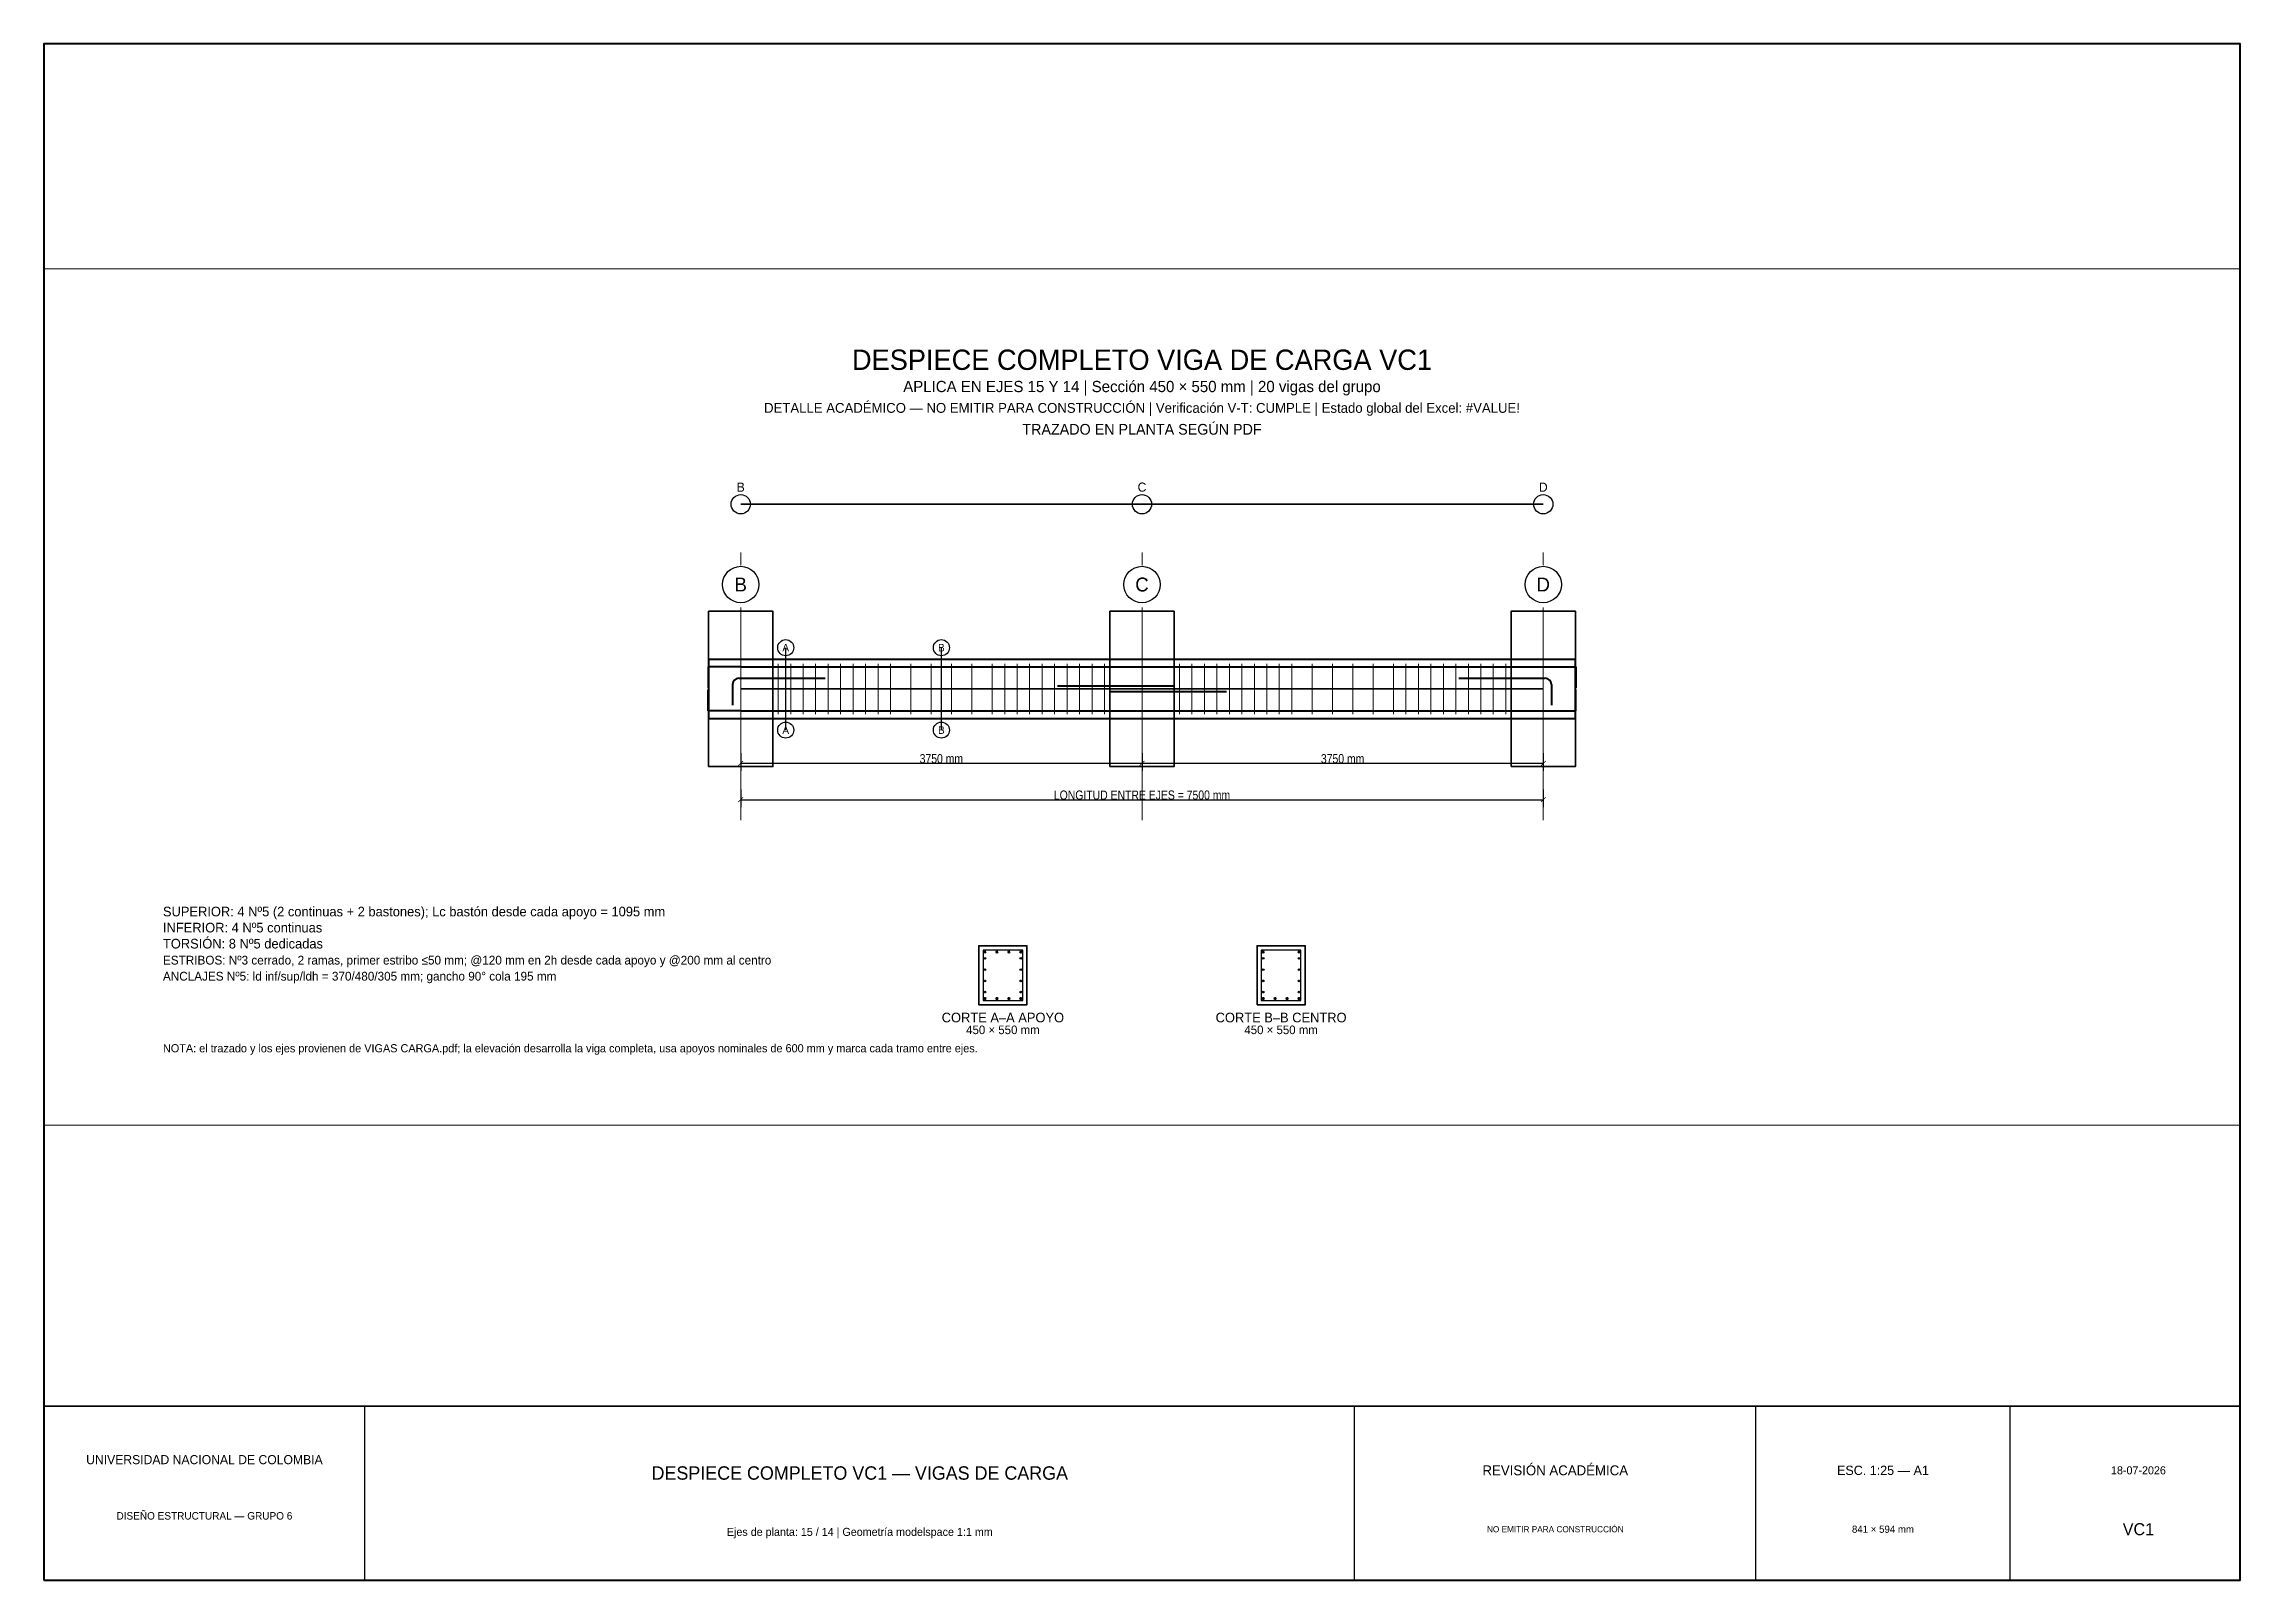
# Paper-space layout 'VC1_CARGA' of a CAD drawing. Header units: millimetres. Extents: x 10 to 831, y 10 to 584.
# The model-space entities are those that its viewports show. They can reach past a viewport. Long polylines and large blocks are cut down to what shows.
import ezdxf
from ezdxf.enums import TextEntityAlignment as Align

# ---------------------------------------------------------------- set-up
doc = ezdxf.new("R2010")
doc.units = ezdxf.units.MM
doc.linetypes.add('CENTER', pattern=[5.08, 3.175, -0.635, 0.635, -0.635])
for name, color, linetype in [('COLUMNAS', 7, 'Continuous'), ('CORTES', 7, 'Continuous'), ('COTAS', 7, 'Continuous'), ('EJES', 7, 'Continuous'), ('ESTRIBOS', 7, 'Continuous'), ('MARCO', 7, 'Continuous'), ('REF_INF', 7, 'Continuous'), ('REF_SUP_BASTON', 7, 'Continuous'), ('REF_SUP_CONT', 7, 'Continuous'), ('REF_TORSION', 7, 'Continuous'), ('TEXTO', 7, 'Continuous'), ('TRAZADO_PLANTA', 7, 'Continuous'), ('VIGA', 7, 'Continuous')]:
    doc.layers.add(name, color=color, linetype=linetype)
doc.styles.add('OpenSansCondensed-Light', font='OpenSansCondensed-Light.ttf')
doc.dimstyles.new('EZDXF', dxfattribs={"dimtxt": 0.25, "dimasz": 0.175, "dimexe": 0.375, "dimexo": 0.125, "dimgap": 0.1, "dimtad": 1, "dimlfac": 100, "dimzin": 12, "dimdsep": 46, "dimtxsty": 'OpenSansCondensed-Light', "dimblk": 'ARCHTICK', "dimcen": 2.5, "dimazin": 3, "dimtfac": 0.5, "dimtmove": 2, "dimatfit": 3})

# ---------------------------------------------------------------- blocks, each defined once
blk = doc.blocks.new('_ARCHTICK')
at = {"color": 0, "linetype": 'BYBLOCK', "const_width": 0.15}
blk.add_lwpolyline([(-0.5, -0.5), (0.5, 0.5)], dxfattribs=at)

msp = doc.modelspace()

# ---------------------------------------------------------------- linework, layer by layer
at = {"layer": 'COLUMNAS', "color": 7, "lineweight": 35}
for points in [[(5450, 2850), (6050, 2850), (6050, 4300), (5450, 4300)], [(9200, 2850), (9800, 2850), (9800, 4300), (9200, 4300)], [(12950, 2850), (13550, 2850), (13550, 4300), (12950, 4300)]]:
    msp.add_lwpolyline(points, close=True, dxfattribs=at)
at = {"layer": 'CORTES', "color": 7, "lineweight": 25}
for p, q in [((6170, 3190), (6170, 3960)), ((7625, 3190), (7625, 3960))]:
    msp.add_line(p, q, dxfattribs=at)
for centre in [(6170, 3960), (7625, 3960), (6170, 3190), (7625, 3190)]:
    msp.add_circle(centre, 75, dxfattribs=at)
at = {"layer": 'EJES', "color": 7, "linetype": 'CENTER', "lineweight": 18}
for p, q in [((5750, 2350), (5750, 4850)), ((9500, 2350), (9500, 4850)), ((13250, 2350), (13250, 4850))]:
    msp.add_line(p, q, dxfattribs=at)
at = {"layer": 'EJES', "color": 7, "lineweight": 25}
for centre in [(5750, 4550), (9500, 4550), (13250, 4550)]:
    msp.add_circle(centre, 170, dxfattribs=at)
at = {"layer": 'ESTRIBOS', "color": 7, "lineweight": 15}
for p, q in [((6100, 3340), (6100, 3810)), ((6216.66667, 3340), (6216.66667, 3810)), ((6333.33333, 3340), (6333.33333, 3810)), ((6450, 3340), (6450, 3810)), ((6566.66667, 3340), (6566.66667, 3810)), ((6683.33333, 3340), (6683.33333, 3810)), ((6800, 3340), (6800, 3810)), ((6916.66667, 3340), (6916.66667, 3810)), ((7033.33333, 3340), (7033.33333, 3810)), ((7150, 3340), (7150, 3810)), ((7340, 3340), (7340, 3810)), ((7530, 3340), (7530, 3810)), ((7720, 3340), (7720, 3810)), ((7910, 3340), (7910, 3810)), ((8100, 3340), (8100, 3810)), ((8216.66667, 3340), (8216.66667, 3810)), ((8333.33333, 3340), (8333.33333, 3810)), ((8450, 3340), (8450, 3810)), ((8566.66667, 3340), (8566.66667, 3810)), ((8683.33333, 3340), (8683.33333, 3810)), ((8800, 3340), (8800, 3810)), ((8916.66667, 3340), (8916.66667, 3810)), ((9033.33333, 3340), (9033.33333, 3810)), ((9150, 3340), (9150, 3810)), ((9850, 3340), (9850, 3810)), ((9966.66667, 3340), (9966.66667, 3810)), ((10083.33333, 3340), (10083.33333, 3810)), ((10200, 3340), (10200, 3810)), ((10316.66667, 3340), (10316.66667, 3810)), ((10433.33333, 3340), (10433.33333, 3810)), ((10550, 3340), (10550, 3810)), ((10666.66667, 3340), (10666.66667, 3810)), ((10783.33333, 3340), (10783.33333, 3810)), ((10900, 3340), (10900, 3810)), ((11090, 3340), (11090, 3810)), ((11280, 3340), (11280, 3810)), ((11470, 3340), (11470, 3810)), ((11660, 3340), (11660, 3810)), ((11850, 3340), (11850, 3810)), ((11966.66667, 3340), (11966.66667, 3810)), ((12083.33333, 3340), (12083.33333, 3810)), ((12200, 3340), (12200, 3810)), ((12316.66667, 3340), (12316.66667, 3810)), ((12433.33333, 3340), (12433.33333, 3810)), ((12550, 3340), (12550, 3810)), ((12666.66667, 3340), (12666.66667, 3810)), ((12783.33333, 3340), (12783.33333, 3810)), ((12900, 3340), (12900, 3810))]:
    msp.add_line(p, q, dxfattribs=at)
at = {"layer": 'ESTRIBOS', "color": 7, "lineweight": 25}
for points in [[(8015, 665), (8385, 665), (8385, 1135), (8015, 1135)], [(10615, 665), (10985, 665), (10985, 1135), (10615, 1135)]]:
    msp.add_lwpolyline(points, close=True, dxfattribs=at)
at = {"layer": 'REF_INF', "color": 7, "lineweight": 40}
for p, q in [((5445, 3370), (5445, 3565)), ((13555, 3370), (13555, 3565)), ((5750, 3370), (5445, 3370)), ((5750, 3370), (13250, 3370)), ((13250, 3370), (13555, 3370))]:
    msp.add_line(p, q, dxfattribs=at)
at = {"layer": 'REF_INF', "color": 7, "lineweight": 35}
for centre in [(8032.45, 682.45), (8144.15, 682.45), (8255.85, 682.45), (8367.55, 682.45), (10632.45, 682.45), (10744.15, 682.45), (10855.85, 682.45), (10967.55, 682.45)]:
    msp.add_circle(centre, 7.95, dxfattribs=at)
at = {"layer": 'REF_SUP_BASTON', "color": 7, "lineweight": 40}
for p, q in [((5673.07765, 3617.05), (5673.07765, 3422.05)), ((5731.02765, 3675), (6540, 3675)), ((8710, 3605), (9805, 3605)), ((9195, 3550), (10290, 3550)), ((12460, 3675), (13268.97235, 3675)), ((13326.92235, 3617.05), (13326.92235, 3422.05))]:
    msp.add_line(p, q, dxfattribs=at)
for centre, start, end in [((5731.02765, 3617.05), 90, 180), ((13268.97235, 3617.05), 0, 90)]:
    msp.add_arc(centre, 57.95, start, end, dxfattribs=at)
at = {"layer": 'REF_SUP_CONT', "color": 7, "lineweight": 40}
for p, q in [((5750, 3780), (5445, 3780)), ((5445, 3780), (5445, 3585)), ((5750, 3780), (13250, 3780)), ((13250, 3780), (13555, 3780)), ((13555, 3780), (13555, 3585))]:
    msp.add_line(p, q, dxfattribs=at)
at = {"layer": 'REF_SUP_CONT', "color": 7, "lineweight": 35}
for centre in [(8032.45, 1117.55), (8144.15, 1117.55), (8255.85, 1117.55), (8367.55, 1117.55), (10632.45, 1117.55), (10967.55, 1117.55)]:
    msp.add_circle(centre, 7.95, dxfattribs=at)
at = {"layer": 'REF_TORSION', "color": 7, "lineweight": 35}
msp.add_line((5750, 3575), (13250, 3575), dxfattribs=at)
at = {"layer": 'REF_TORSION', "color": 7, "lineweight": 30}
for centre in [(8032.45, 1057.55), (8367.55, 1057.55), (10632.45, 1057.55), (10967.55, 1057.55), (8032.45, 952.51667), (8032.45, 847.48333), (8367.55, 952.51667), (8367.55, 847.48333), (10632.45, 952.51667), (10632.45, 847.48333), (10967.55, 952.51667), (10967.55, 847.48333), (8032.45, 742.45), (8367.55, 742.45), (10632.45, 742.45), (10967.55, 742.45)]:
    msp.add_circle(centre, 7.95, dxfattribs=at)
at = {"layer": 'TRAZADO_PLANTA', "color": 7, "lineweight": 35}
msp.add_lwpolyline([(5750, 5300), (9500, 5300), (13250, 5300)], dxfattribs=at)
at = {"layer": 'TRAZADO_PLANTA', "color": 7, "lineweight": 25}
for centre in [(5750, 5300), (9500, 5300), (13250, 5300)]:
    msp.add_circle(centre, 90, dxfattribs=at)
at = {"layer": 'VIGA', "color": 7, "lineweight": 40}
msp.add_lwpolyline([(5450, 3300), (13550, 3300), (13550, 3850), (5450, 3850)], close=True, dxfattribs=at)
at = {"layer": 'VIGA', "color": 7, "lineweight": 35}
for points in [[(7975, 625), (8425, 625), (8425, 1175), (7975, 1175)], [(10575, 625), (11025, 625), (11025, 1175), (10575, 1175)]]:
    msp.add_lwpolyline(points, close=True, dxfattribs=at)

# ---------------------------------------------------------------- texts
at = {"layer": 'CORTES', "color": 7}
for s, height, p in [('A', 70, (6170, 3960)), ('B', 70, (7625, 3960)), ('A', 70, (6170, 3190)), ('B', 70, (7625, 3190)), ('CORTE A–A APOYO', 90, (8200, 505)), ('CORTE B–B CENTRO', 90, (10800, 505))]:
    msp.add_text(s, height=height, dxfattribs=at).set_placement(p, align=Align.MIDDLE_CENTER)
at = {"layer": 'EJES', "color": 7}
for s, p in [('B', (5750, 4550)), ('C', (9500, 4550)), ('D', (13250, 4550))]:
    msp.add_text(s, height=130, dxfattribs=at).set_placement(p, align=Align.MIDDLE_CENTER)
at = {"layer": 'ESTRIBOS', "color": 7}
msp.add_text('ESTRIBOS: Nº3 cerrado, 2 ramas, primer estribo ≤50 mm; @120 mm en 2h desde cada apoyo y @200 mm al centro', height=82, dxfattribs=at).set_placement((350, 1000))
at = {"layer": 'REF_INF', "color": 7}
msp.add_text('INFERIOR: 4 Nº5 continuas', height=90, dxfattribs=at).set_placement((350, 1300))
at = {"layer": 'REF_SUP_CONT', "color": 7}
msp.add_text('SUPERIOR: 4 Nº5 (2 continuas + 2 bastones); Lc bastón desde cada apoyo = 1095 mm', height=90, dxfattribs=at).set_placement((350, 1450))
at = {"layer": 'REF_TORSION', "color": 7}
msp.add_text('TORSIÓN: 8 Nº5 dedicadas', height=90, dxfattribs=at).set_placement((350, 1150))
at = {"layer": 'TEXTO', "color": 7}
for s, height, p in [('DESPIECE COMPLETO VIGA DE CARGA VC1', 190, (9500, 6650)), ('APLICA EN EJES 15 Y 14 | Sección 450 × 550 mm | 20 vigas del grupo', 105, (9500, 6400)), ('DETALLE ACADÉMICO — NO EMITIR PARA CONSTRUCCIÓN | Verificación V-T: CUMPLE | Estado global del Excel: #VALUE!', 92, (9500, 6200)), ('450 × 550 mm', 80, (8200, 390)), ('450 × 550 mm', 80, (10800, 390))]:
    msp.add_text(s, height=height, dxfattribs=at).set_placement(p, align=Align.MIDDLE_CENTER)
for s, height, p in [('ANCLAJES Nº5: ld inf/sup/ldh = 370/480/305 mm; gancho 90° cola 195 mm', 82, (350, 850)), ('NOTA: el trazado y los ejes provienen de VIGAS CARGA.pdf; la elevación desarrolla la viga completa, usa apoyos nominales de 600 mm y marca cada tramo entre ejes.', 76, (350, 180))]:
    msp.add_text(s, height=height, dxfattribs=at).set_placement(p)
at = {"layer": 'TRAZADO_PLANTA', "color": 7}
for s, height, p in [('TRAZADO EN PLANTA SEGÚN PDF', 100, (9500, 6000)), ('B', 85, (5750, 5460)), ('C', 85, (9500, 5460)), ('D', 85, (13250, 5460))]:
    msp.add_text(s, height=height, dxfattribs=at).set_placement(p, align=Align.MIDDLE_CENTER)

# ---------------------------------------------------------------- dimensions: what is measured, and where the dimension line sits
at = {"layer": 'COTAS'}
for base, p1, p2, text in [((5750, 2880), (5750, 3000), (9500, 3000), '3750 mm'), ((5750, 2540), (5750, 2660), (13250, 2660), 'LONGITUD ENTRE EJES = 7500 mm'), ((9500, 2880), (9500, 3000), (13250, 3000), '3750 mm')]:
    msp.add_linear_dim(base=base, p1=p1, p2=p2, text=text, dimstyle='EZDXF', override={"dimtxt": 85, "dimasz": 45, "dimexe": 70, "dimexo": 25, "dimtad": 1, "dimclrd": 7, "dimclre": 7, "dimclrt": 7}, dxfattribs=at).render()

psp = doc.layouts.new('VC1_CARGA')

# ---------------------------------------------------------------- linework, layer by layer
at = {"layer": 'MARCO', "color": 7, "lineweight": 25}
for p, q in [((130, 10), (130, 75)), ((500, 10), (500, 75)), ((650, 10), (650, 75)), ((745, 10), (745, 75))]:
    psp.add_line(p, q, dxfattribs=at)
at = {"layer": 'MARCO', "color": 7, "lineweight": 40}
psp.add_lwpolyline([(10, 10), (831, 10), (831, 584), (10, 584)], close=True, dxfattribs=at)
at = {"layer": 'MARCO', "color": 7, "lineweight": 35}
psp.add_lwpolyline([(10, 10), (831, 10), (831, 75), (10, 75)], close=True, dxfattribs=at)

# ---------------------------------------------------------------- texts
at = {"layer": 'TEXTO', "color": 7}
for s, height, p in [('UNIVERSIDAD NACIONAL DE COLOMBIA', 3.4, (70, 55)), ('DESPIECE COMPLETO VC1 — VIGAS DE CARGA', 5, (315, 50)), ('REVISIÓN ACADÉMICA', 3.7, (575, 51)), ('ESC. 1:25 — A1', 3.5, (697.5, 51)), ('18-07-2026', 3, (793, 51)), ('DISEÑO ESTRUCTURAL — GRUPO 6', 2.8, (70, 34)), ('Ejes de planta: 15 / 14 | Geometría modelspace 1:1 mm', 3, (315, 28)), ('NO EMITIR PARA CONSTRUCCIÓN', 2.3, (575, 29)), ('841 × 594 mm', 2.7, (697.5, 29)), ('VC1', 4.5, (793, 29))]:
    psp.add_text(s, height=height, dxfattribs=at).set_placement(p, align=Align.MIDDLE_CENTER)

# ---------------------------------------------------------------- viewports
at = {"layer": 'VIEWPORTS'}
psp.add_viewport(center=(420.5, 340), size=(821, 320), view_center_point=(9500, 3500), view_height=8000, dxfattribs=at)

doc.saveas('drawing.dxf')
